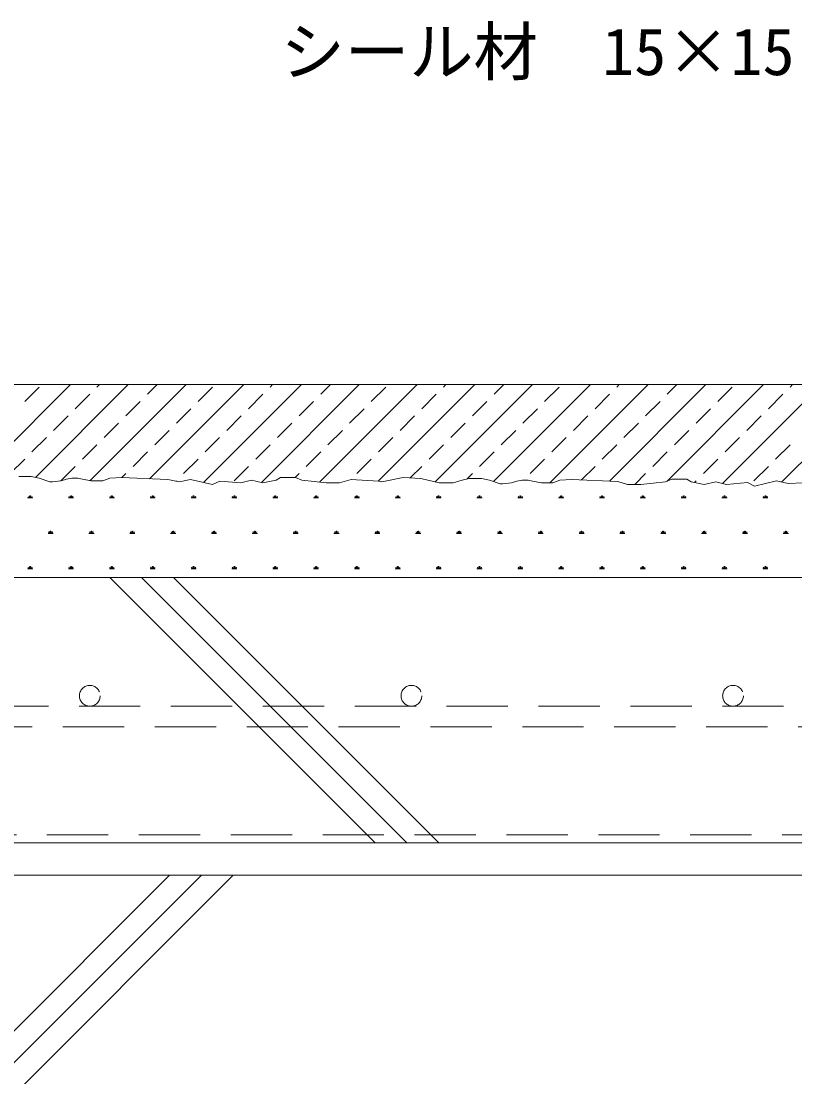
# Model space of a CAD drawing. Units: millimetres, scale not verified. Extents: x -1380 to 1380, y -955 to 955.
# Drawn here: x -437.8 to -197.2, y -532.1 to -203.9 of the extents above; entities that cross this region are included whole.
import ezdxf
from ezdxf.enums import TextEntityAlignment as Align

# ---------------------------------------------------------------- set-up
doc = ezdxf.new("R2010")
doc.units = ezdxf.units.MM
doc.header["$LTSCALE"] = 3
doc.linetypes.add('USER1', pattern=[9.525, 6.35, -3.175])
for name, color, linetype, lineweight in [('0-1_HATCH', 9, 'Continuous', 18), ('0-2_KUTAI', 3, 'Continuous', 18), ('0-3_BOUSUI', 1, 'Continuous', 18), ('0-4_MOJI', 7, 'Continuous', 18), ('0-5_TENSEN', 4, 'USER1', 18), ('0-6_BUHIN', 7, 'Continuous', 9)]:
    doc.layers.add(name, color=color, linetype=linetype, lineweight=lineweight)
doc.styles.add('ＭＳ ゴシック', font='')
doc.styles.get('ＭＳ ゴシック').set_extended_font_data('MS Gothic')

msp = doc.modelspace()

# ---------------------------------------------------------------- linework, layer by layer
at = {"layer": '0-1_HATCH'}
for p, q in [((-422.445, -316.847), (-451.527, -345.929)), ((-432.191, -317.612), (-436.681, -322.102)), ((-404.484, -316.847), (-433.367, -345.729)), ((-386.524, -316.847), (-416.411, -346.734)), ((-413.465, -316.847), (-414.23, -317.612)), ((-395.504, -316.847), (-398.515, -319.857)), ((-368.563, -316.847), (-397.85, -346.133)), ((-378.309, -317.612), (-382.799, -322.102)), ((-350.603, -316.847), (-381.047, -347.291)), ((-332.642, -316.847), (-363.1, -347.304)), ((-359.583, -316.847), (-360.349, -317.612)), ((-314.682, -316.847), (-345.021, -347.186)), ((-341.623, -316.847), (-344.633, -319.857)), ((-324.428, -317.612), (-328.918, -322.102)), ((-296.721, -316.847), (-326.74, -346.865)), ((-278.761, -316.847), (-309.035, -347.121)), ((-305.702, -316.847), (-306.467, -317.612)), ((-260.8, -316.847), (-290.954, -347)), ((-287.741, -316.847), (-290.752, -319.857)), ((-270.546, -317.612), (-275.036, -322.102)), ((-242.84, -316.847), (-273.408, -347.415)), ((-224.879, -316.847), (-254.889, -346.856)), ((-251.82, -316.847), (-252.586, -317.612)), ((-206.919, -316.847), (-236.934, -346.862)), ((-233.859, -316.847), (-236.87, -319.857)), ((-216.665, -317.612), (-221.155, -322.102)), ((-188.958, -316.847), (-219.707, -347.596)), ((-170.998, -316.847), (-201.313, -347.162)), ((-197.938, -316.847), (-198.704, -317.612)), ((-416.475, -319.857), (-420.965, -324.348)), ((-362.594, -319.857), (-367.084, -324.348)), ((-308.712, -319.857), (-313.202, -324.348)), ((-254.831, -319.857), (-259.321, -324.348)), ((-200.949, -319.857), (-205.439, -324.348)), ((-400.76, -322.102), (-405.25, -326.593)), ((-385.044, -324.348), (-389.534, -328.838)), ((-346.878, -322.102), (-351.368, -326.593)), ((-331.163, -324.348), (-335.653, -328.838)), ((-292.997, -322.102), (-297.487, -326.593)), ((-277.281, -324.348), (-281.771, -328.838)), ((-239.115, -322.102), (-243.605, -326.593)), ((-223.4, -324.348), (-227.89, -328.838)), ((-423.21, -326.593), (-427.701, -331.083)), ((-369.329, -326.593), (-373.819, -331.083)), ((-315.447, -326.593), (-319.937, -331.083)), ((-261.566, -326.593), (-266.056, -331.083)), ((-207.684, -326.593), (-212.174, -331.083)), ((-407.495, -328.838), (-411.985, -333.328)), ((-391.78, -331.083), (-396.27, -335.573)), ((-353.613, -328.838), (-358.104, -333.328)), ((-337.898, -331.083), (-342.388, -335.573)), ((-299.732, -328.838), (-304.222, -333.328)), ((-284.016, -331.083), (-288.507, -335.573)), ((-245.85, -328.838), (-250.34, -333.328)), ((-230.135, -331.083), (-234.625, -335.573)), ((-429.946, -333.328), (-434.436, -337.818)), ((-376.064, -333.328), (-380.554, -337.818)), ((-322.183, -333.328), (-326.673, -337.818)), ((-268.301, -333.328), (-272.791, -337.818)), ((-214.419, -333.328), (-218.91, -337.818)), ((-414.23, -335.573), (-418.72, -340.063)), ((-398.515, -337.818), (-403.005, -342.308)), ((-360.349, -335.573), (-364.839, -340.063)), ((-344.633, -337.818), (-349.123, -342.308)), ((-306.467, -335.573), (-310.957, -340.063)), ((-290.752, -337.818), (-295.242, -342.308)), ((-252.586, -335.573), (-257.076, -340.063)), ((-236.87, -337.818), (-241.36, -342.308)), ((-198.704, -335.573), (-203.194, -340.063)), ((-436.681, -340.063), (-441.171, -344.553)), ((-382.799, -340.063), (-387.289, -344.553)), ((-328.918, -340.063), (-333.408, -344.553)), ((-275.036, -340.063), (-279.526, -344.553)), ((-221.155, -340.063), (-225.645, -344.553)), ((-420.965, -342.308), (-425.455, -346.798)), ((-405.25, -344.553), (-406.471, -345.774)), ((-367.084, -342.308), (-371.574, -346.798)), ((-351.368, -344.553), (-352.587, -345.772)), ((-313.202, -342.308), (-316.779, -345.884)), ((-297.487, -344.553), (-299.145, -346.211)), ((-259.321, -342.308), (-263.51, -346.497)), ((-243.605, -344.553), (-246.946, -347.894)), ((-205.439, -342.308), (-209.929, -346.798)), ((-389.534, -346.798), (-389.66, -346.924)), ((-227.89, -346.798), (-228.383, -347.291)), ((-435.769, -352.108), (-434.181, -352.108)), ((-435.374, -352.107), (-435.628, -351.667)), ((-435.174, -352.102), (-435.174, -351.467)), ((-434.975, -352.102), (-434.975, -351.308)), ((-434.777, -352.102), (-434.777, -351.467)), ((-434.579, -352.106), (-434.325, -351.666)), ((-423.069, -352.108), (-421.481, -352.108)), ((-422.674, -352.107), (-422.928, -351.667)), ((-422.474, -352.102), (-422.474, -351.467)), ((-422.275, -352.102), (-422.275, -351.308)), ((-422.077, -352.102), (-422.077, -351.467)), ((-421.879, -352.106), (-421.625, -351.666)), ((-410.369, -352.108), (-408.781, -352.108)), ((-409.974, -352.107), (-410.228, -351.667)), ((-409.774, -352.102), (-409.774, -351.467)), ((-409.575, -352.102), (-409.575, -351.308)), ((-409.377, -352.102), (-409.377, -351.467)), ((-409.179, -352.106), (-408.925, -351.666)), ((-397.669, -352.108), (-396.081, -352.108)), ((-397.274, -352.107), (-397.528, -351.667)), ((-397.074, -352.102), (-397.074, -351.467)), ((-396.875, -352.102), (-396.875, -351.308)), ((-396.677, -352.102), (-396.677, -351.467)), ((-396.479, -352.106), (-396.225, -351.666)), ((-384.969, -352.108), (-383.381, -352.108)), ((-384.574, -352.107), (-384.828, -351.667)), ((-384.374, -352.102), (-384.374, -351.467)), ((-384.175, -352.102), (-384.175, -351.308)), ((-383.977, -352.102), (-383.977, -351.467)), ((-383.779, -352.106), (-383.525, -351.666)), ((-372.269, -352.108), (-370.681, -352.108)), ((-371.874, -352.107), (-372.128, -351.667)), ((-371.674, -352.102), (-371.674, -351.467)), ((-371.475, -352.102), (-371.475, -351.308)), ((-371.277, -352.102), (-371.277, -351.467)), ((-371.079, -352.106), (-370.825, -351.666)), ((-359.569, -352.108), (-357.981, -352.108)), ((-359.174, -352.107), (-359.428, -351.668)), ((-358.974, -352.102), (-358.974, -351.467)), ((-358.775, -352.102), (-358.775, -351.308)), ((-358.577, -352.102), (-358.577, -351.467)), ((-358.379, -352.106), (-358.125, -351.666)), ((-346.869, -352.108), (-345.281, -352.108)), ((-346.474, -352.107), (-346.728, -351.668)), ((-346.274, -352.102), (-346.274, -351.467)), ((-346.075, -352.102), (-346.075, -351.308)), ((-345.877, -352.102), (-345.877, -351.467)), ((-345.679, -352.106), (-345.425, -351.666)), ((-334.169, -352.108), (-332.581, -352.108)), ((-333.774, -352.107), (-334.028, -351.668)), ((-333.574, -352.102), (-333.574, -351.467)), ((-333.375, -352.102), (-333.375, -351.308)), ((-333.177, -352.102), (-333.177, -351.467)), ((-332.979, -352.106), (-332.725, -351.666)), ((-321.469, -352.108), (-319.881, -352.108)), ((-321.074, -352.107), (-321.328, -351.668)), ((-320.874, -352.102), (-320.874, -351.467)), ((-320.675, -352.102), (-320.675, -351.308)), ((-320.477, -352.102), (-320.477, -351.467)), ((-320.279, -352.106), (-320.025, -351.666)), ((-308.769, -352.108), (-307.181, -352.108)), ((-308.374, -352.107), (-308.628, -351.668)), ((-308.174, -352.102), (-308.174, -351.467)), ((-307.975, -352.102), (-307.975, -351.308)), ((-307.777, -352.102), (-307.777, -351.467)), ((-307.579, -352.106), (-307.325, -351.666)), ((-296.069, -352.108), (-294.481, -352.108)), ((-295.674, -352.108), (-295.928, -351.668)), ((-295.474, -352.102), (-295.474, -351.467)), ((-295.275, -352.102), (-295.275, -351.308)), ((-295.077, -352.102), (-295.077, -351.467)), ((-294.879, -352.105), (-294.625, -351.666)), ((-283.369, -352.108), (-281.781, -352.108)), ((-282.974, -352.108), (-283.228, -351.668)), ((-282.774, -352.102), (-282.774, -351.467)), ((-282.575, -352.102), (-282.575, -351.308)), ((-282.377, -352.102), (-282.377, -351.467)), ((-282.179, -352.105), (-281.925, -351.666)), ((-270.669, -352.108), (-269.081, -352.108)), ((-270.274, -352.108), (-270.528, -351.668)), ((-270.074, -352.101), (-270.074, -351.466)), ((-269.875, -352.101), (-269.875, -351.308)), ((-269.677, -352.101), (-269.677, -351.466)), ((-269.479, -352.105), (-269.225, -351.666)), ((-257.969, -352.108), (-256.381, -352.108)), ((-257.574, -352.108), (-257.828, -351.668)), ((-257.374, -352.101), (-257.374, -351.466)), ((-257.175, -352.101), (-257.175, -351.308)), ((-256.977, -352.101), (-256.977, -351.466)), ((-256.779, -352.105), (-256.525, -351.666)), ((-245.269, -352.108), (-243.681, -352.108)), ((-244.874, -352.108), (-245.128, -351.668)), ((-244.674, -352.101), (-244.674, -351.466)), ((-244.475, -352.101), (-244.475, -351.308)), ((-244.277, -352.101), (-244.277, -351.466)), ((-244.079, -352.105), (-243.825, -351.666)), ((-232.569, -352.108), (-230.981, -352.108)), ((-232.174, -352.108), (-232.428, -351.668)), ((-231.974, -352.101), (-231.974, -351.466)), ((-231.775, -352.101), (-231.775, -351.308)), ((-231.577, -352.101), (-231.577, -351.466)), ((-231.379, -352.105), (-231.125, -351.666)), ((-219.869, -352.108), (-218.281, -352.108)), ((-219.474, -352.108), (-219.728, -351.668)), ((-219.274, -352.101), (-219.274, -351.466)), ((-219.075, -352.101), (-219.075, -351.308)), ((-218.877, -352.101), (-218.877, -351.466)), ((-218.679, -352.105), (-218.425, -351.665)), ((-207.169, -352.108), (-205.581, -352.108)), ((-206.774, -352.108), (-207.028, -351.668)), ((-206.574, -352.101), (-206.574, -351.466)), ((-206.375, -352.101), (-206.375, -351.307)), ((-206.177, -352.101), (-206.177, -351.466)), ((-205.979, -352.105), (-205.725, -351.665)), ((-429.419, -363.106), (-427.831, -363.106)), ((-429.024, -363.106), (-429.278, -362.666)), ((-428.824, -363.101), (-428.824, -362.466)), ((-428.625, -363.101), (-428.625, -362.307)), ((-428.427, -363.101), (-428.427, -362.466)), ((-428.229, -363.104), (-427.975, -362.664)), ((-416.719, -363.106), (-415.131, -363.106)), ((-416.324, -363.106), (-416.578, -362.666)), ((-416.124, -363.101), (-416.124, -362.466)), ((-415.925, -363.101), (-415.925, -362.307)), ((-415.727, -363.101), (-415.727, -362.466)), ((-415.529, -363.104), (-415.275, -362.664)), ((-404.019, -363.106), (-402.431, -363.106)), ((-403.624, -363.106), (-403.878, -362.666)), ((-403.424, -363.101), (-403.424, -362.466)), ((-403.225, -363.101), (-403.225, -362.307)), ((-403.027, -363.101), (-403.027, -362.466)), ((-402.829, -363.104), (-402.575, -362.664)), ((-391.319, -363.106), (-389.731, -363.106)), ((-390.924, -363.106), (-391.178, -362.666)), ((-390.724, -363.1), (-390.724, -362.465)), ((-390.525, -363.1), (-390.525, -362.307)), ((-390.327, -363.1), (-390.327, -362.465)), ((-390.129, -363.104), (-389.875, -362.664)), ((-378.619, -363.106), (-377.031, -363.106)), ((-378.224, -363.106), (-378.478, -362.666)), ((-378.024, -363.1), (-378.024, -362.465)), ((-377.825, -363.1), (-377.825, -362.307)), ((-377.627, -363.1), (-377.627, -362.465)), ((-377.429, -363.104), (-377.175, -362.664)), ((-365.919, -363.106), (-364.331, -363.106)), ((-365.524, -363.106), (-365.778, -362.666)), ((-365.324, -363.1), (-365.324, -362.465)), ((-365.125, -363.1), (-365.125, -362.307)), ((-364.927, -363.1), (-364.927, -362.465)), ((-364.729, -363.104), (-364.475, -362.664)), ((-353.219, -363.106), (-351.631, -363.106)), ((-352.824, -363.106), (-353.078, -362.666)), ((-352.624, -363.1), (-352.624, -362.465)), ((-352.425, -363.1), (-352.425, -362.307)), ((-352.227, -363.1), (-352.227, -362.465)), ((-352.029, -363.104), (-351.775, -362.664)), ((-340.519, -363.106), (-338.931, -363.106)), ((-340.124, -363.106), (-340.378, -362.666)), ((-339.924, -363.1), (-339.924, -362.465)), ((-339.725, -363.1), (-339.725, -362.307)), ((-339.527, -363.1), (-339.527, -362.465)), ((-339.329, -363.104), (-339.075, -362.664)), ((-327.819, -363.106), (-326.231, -363.106)), ((-327.424, -363.106), (-327.678, -362.666)), ((-327.224, -363.1), (-327.224, -362.465)), ((-327.025, -363.1), (-327.025, -362.306)), ((-326.827, -363.1), (-326.827, -362.465)), ((-326.629, -363.104), (-326.375, -362.664)), ((-315.119, -363.106), (-313.531, -363.106)), ((-314.724, -363.106), (-314.978, -362.666)), ((-314.524, -363.1), (-314.524, -362.465)), ((-314.325, -363.1), (-314.325, -362.306)), ((-314.127, -363.1), (-314.127, -362.465)), ((-313.929, -363.104), (-313.675, -362.664)), ((-302.419, -363.106), (-300.831, -363.106)), ((-302.024, -363.106), (-302.278, -362.666)), ((-301.824, -363.1), (-301.824, -362.465)), ((-301.625, -363.1), (-301.625, -362.306)), ((-301.427, -363.1), (-301.427, -362.465)), ((-301.229, -363.104), (-300.975, -362.664)), ((-289.719, -363.106), (-288.131, -363.106)), ((-289.324, -363.106), (-289.578, -362.666)), ((-289.124, -363.1), (-289.124, -362.465)), ((-288.925, -363.1), (-288.925, -362.306)), ((-288.727, -363.1), (-288.727, -362.465)), ((-288.529, -363.104), (-288.275, -362.664)), ((-277.019, -363.106), (-275.431, -363.106)), ((-276.624, -363.106), (-276.878, -362.666)), ((-276.424, -363.1), (-276.424, -362.465)), ((-276.225, -363.1), (-276.225, -362.306)), ((-276.027, -363.1), (-276.027, -362.465)), ((-275.829, -363.104), (-275.575, -362.664)), ((-264.319, -363.106), (-262.731, -363.106)), ((-263.924, -363.106), (-264.178, -362.666)), ((-263.724, -363.1), (-263.724, -362.465)), ((-263.525, -363.1), (-263.525, -362.306)), ((-263.327, -363.1), (-263.327, -362.465)), ((-263.129, -363.104), (-262.875, -362.664)), ((-251.619, -363.106), (-250.031, -363.106)), ((-251.224, -363.106), (-251.478, -362.666)), ((-251.024, -363.1), (-251.024, -362.465)), ((-250.825, -363.1), (-250.825, -362.306)), ((-250.627, -363.1), (-250.627, -362.465)), ((-250.429, -363.104), (-250.175, -362.664)), ((-238.919, -363.106), (-237.331, -363.106)), ((-238.524, -363.106), (-238.778, -362.666)), ((-238.324, -363.1), (-238.324, -362.465)), ((-238.125, -363.1), (-238.125, -362.306)), ((-237.927, -363.1), (-237.927, -362.465)), ((-237.729, -363.104), (-237.475, -362.664)), ((-226.219, -363.106), (-224.631, -363.106)), ((-225.824, -363.106), (-226.078, -362.666)), ((-225.624, -363.1), (-225.624, -362.465)), ((-225.425, -363.1), (-225.425, -362.306)), ((-225.227, -363.1), (-225.227, -362.465)), ((-225.029, -363.104), (-224.775, -362.664)), ((-213.519, -363.106), (-211.931, -363.106)), ((-213.124, -363.106), (-213.378, -362.666)), ((-212.924, -363.1), (-212.924, -362.465)), ((-212.725, -363.1), (-212.725, -362.306)), ((-212.527, -363.1), (-212.527, -362.465)), ((-212.329, -363.104), (-212.075, -362.664)), ((-200.819, -363.106), (-199.231, -363.106)), ((-200.424, -363.106), (-200.678, -362.666)), ((-200.224, -363.1), (-200.224, -362.465)), ((-200.025, -363.1), (-200.025, -362.306)), ((-199.827, -363.1), (-199.827, -362.465)), ((-199.629, -363.104), (-199.375, -362.664)), ((-435.769, -374.105), (-434.181, -374.105)), ((-435.374, -374.104), (-435.628, -373.664)), ((-435.174, -374.099), (-435.174, -373.464)), ((-434.975, -374.099), (-434.975, -373.305)), ((-434.777, -374.099), (-434.777, -373.464)), ((-434.579, -374.103), (-434.325, -373.663)), ((-423.069, -374.105), (-421.481, -374.105)), ((-422.674, -374.104), (-422.928, -373.664)), ((-422.474, -374.099), (-422.474, -373.464)), ((-422.275, -374.099), (-422.275, -373.305)), ((-422.077, -374.099), (-422.077, -373.464)), ((-421.879, -374.103), (-421.625, -373.663)), ((-410.369, -374.105), (-408.781, -374.105)), ((-409.974, -374.104), (-410.228, -373.664)), ((-409.774, -374.099), (-409.774, -373.464)), ((-409.575, -374.099), (-409.575, -373.305)), ((-409.377, -374.099), (-409.377, -373.464)), ((-409.179, -374.103), (-408.925, -373.663)), ((-397.669, -374.105), (-396.081, -374.105)), ((-397.274, -374.104), (-397.528, -373.665)), ((-397.074, -374.099), (-397.074, -373.464)), ((-396.875, -374.099), (-396.875, -373.305)), ((-396.677, -374.099), (-396.677, -373.464)), ((-396.479, -374.103), (-396.225, -373.663)), ((-384.969, -374.105), (-383.381, -374.105)), ((-384.574, -374.104), (-384.828, -373.665)), ((-384.374, -374.099), (-384.374, -373.464)), ((-384.175, -374.099), (-384.175, -373.305)), ((-383.977, -374.099), (-383.977, -373.464)), ((-383.779, -374.103), (-383.525, -373.663)), ((-372.269, -374.105), (-370.681, -374.105)), ((-371.874, -374.104), (-372.128, -373.665)), ((-371.674, -374.099), (-371.674, -373.464)), ((-371.475, -374.099), (-371.475, -373.305)), ((-371.277, -374.099), (-371.277, -373.464)), ((-371.079, -374.103), (-370.825, -373.663)), ((-359.569, -374.105), (-357.981, -374.105)), ((-359.174, -374.104), (-359.428, -373.665)), ((-358.974, -374.099), (-358.974, -373.464)), ((-358.775, -374.099), (-358.775, -373.305)), ((-358.577, -374.099), (-358.577, -373.464)), ((-358.379, -374.103), (-358.125, -373.663)), ((-346.869, -374.105), (-345.281, -374.105)), ((-346.474, -374.104), (-346.728, -373.665)), ((-346.274, -374.099), (-346.274, -373.464)), ((-346.075, -374.099), (-346.075, -373.305)), ((-345.877, -374.099), (-345.877, -373.464)), ((-345.679, -374.103), (-345.425, -373.663)), ((-334.169, -374.105), (-332.581, -374.105)), ((-333.774, -374.105), (-334.028, -373.665)), ((-333.574, -374.099), (-333.574, -373.464)), ((-333.375, -374.099), (-333.375, -373.305)), ((-333.177, -374.099), (-333.177, -373.464)), ((-332.979, -374.103), (-332.725, -373.663)), ((-321.469, -374.105), (-319.881, -374.105)), ((-321.074, -374.105), (-321.328, -373.665)), ((-320.874, -374.099), (-320.874, -373.464)), ((-320.675, -374.099), (-320.675, -373.305)), ((-320.477, -374.099), (-320.477, -373.464)), ((-320.279, -374.103), (-320.025, -373.663)), ((-308.769, -374.105), (-307.181, -374.105)), ((-308.374, -374.105), (-308.628, -373.665)), ((-308.174, -374.099), (-308.174, -373.464)), ((-307.975, -374.099), (-307.975, -373.305)), ((-307.777, -374.099), (-307.777, -373.464)), ((-307.579, -374.103), (-307.325, -373.663)), ((-296.069, -374.105), (-294.481, -374.105)), ((-295.674, -374.105), (-295.928, -373.665)), ((-295.474, -374.099), (-295.474, -373.464)), ((-295.275, -374.099), (-295.275, -373.305)), ((-295.077, -374.099), (-295.077, -373.464)), ((-294.879, -374.103), (-294.625, -373.663)), ((-283.369, -374.105), (-281.781, -374.105)), ((-282.974, -374.105), (-283.228, -373.665)), ((-282.774, -374.099), (-282.774, -373.464)), ((-282.575, -374.099), (-282.575, -373.305)), ((-282.377, -374.099), (-282.377, -373.464)), ((-282.179, -374.103), (-281.925, -373.663)), ((-270.669, -374.105), (-269.081, -374.105)), ((-270.274, -374.105), (-270.528, -373.665)), ((-270.074, -374.099), (-270.074, -373.464)), ((-269.875, -374.099), (-269.875, -373.305)), ((-269.677, -374.099), (-269.677, -373.464)), ((-269.479, -374.103), (-269.225, -373.663)), ((-257.969, -374.105), (-256.381, -374.105)), ((-257.574, -374.105), (-257.828, -373.665)), ((-257.374, -374.098), (-257.374, -373.463)), ((-257.175, -374.098), (-257.175, -373.305)), ((-256.977, -374.098), (-256.977, -373.463)), ((-256.779, -374.102), (-256.525, -373.663)), ((-245.269, -374.105), (-243.681, -374.105)), ((-244.874, -374.105), (-245.128, -373.665)), ((-244.674, -374.098), (-244.674, -373.463)), ((-244.475, -374.098), (-244.475, -373.305)), ((-244.277, -374.098), (-244.277, -373.463)), ((-244.079, -374.102), (-243.825, -373.663)), ((-232.569, -374.105), (-230.981, -374.105)), ((-232.174, -374.105), (-232.428, -373.665)), ((-231.974, -374.098), (-231.974, -373.463)), ((-231.775, -374.098), (-231.775, -373.305)), ((-231.577, -374.098), (-231.577, -373.463)), ((-231.379, -374.102), (-231.125, -373.663)), ((-219.869, -374.105), (-218.281, -374.105)), ((-219.474, -374.105), (-219.728, -373.665)), ((-219.274, -374.098), (-219.274, -373.463)), ((-219.075, -374.098), (-219.075, -373.305)), ((-218.877, -374.098), (-218.877, -373.463)), ((-218.679, -374.102), (-218.425, -373.663)), ((-207.169, -374.105), (-205.581, -374.105)), ((-206.774, -374.105), (-207.028, -373.665)), ((-206.574, -374.098), (-206.574, -373.463)), ((-206.375, -374.098), (-206.375, -373.305)), ((-206.177, -374.098), (-206.177, -373.463)), ((-205.979, -374.102), (-205.725, -373.663)), ((-327.756, -459.347), (-410.256, -376.847)), ((-317.857, -459.347), (-400.357, -376.847)), ((-307.957, -459.347), (-390.457, -376.847)), ((-540.149, -617.863), (-391.632, -469.347)), ((-530.249, -617.863), (-381.733, -469.347)), ((-520.35, -617.863), (-371.833, -469.347))]:
    msp.add_line(p, q, dxfattribs=at)
at = {"layer": '0-2_KUTAI'}
for p, q in [((-38.557, -316.847), (-676.957, -316.847)), ((-249.212, -347.894), (-252.227, -346.967)), ((-245.101, -347.894), (-249.212, -347.894)), ((-237.426, -347.073), (-245.101, -347.894)), ((-235.507, -346.251), (-237.426, -347.073)), ((-230.847, -346.251), (-235.507, -346.251)), ((-229.477, -347.073), (-230.847, -346.251)), ((-225.365, -347.894), (-229.477, -347.073)), ((-221.802, -347.073), (-225.365, -347.894)), ((-218.513, -347.894), (-221.802, -347.073)), ((-211.934, -347.346), (-218.513, -347.894)), ((-209.742, -348.442), (-211.934, -347.346)), ((-202.889, -346.799), (-209.742, -348.442)), ((-199.326, -347.62), (-202.889, -346.799)), ((-180.759, -346.847), (-199.326, -347.62)), ((-53.557, -376.847), (-676.957, -376.847)), ((15.443, -469.347), (-676.957, -469.347))]:
    msp.add_line(p, q, dxfattribs=at)
for points in [[(-438.481, -345.446), (-434.644, -345.446), (-432.177, -345.993), (-428.888, -347.089), (-428.065, -347.089), (-425.324, -346.815), (-423.68, -346.267), (-422.035, -345.993), (-420.116, -345.993), (-418.746, -346.267), (-416.005, -346.815), (-414.634, -346.815), (-412.441, -346.815), (-411.071, -346.267), (-410.249, -345.993), (-406.625, -345.768), (-392.227, -346.367)], [(-392.227, -346.367), (-388.661, -347.141), (-385.097, -346.319), (-378.245, -347.963), (-376.052, -346.867), (-369.473, -347.415), (-366.184, -346.593), (-362.621, -347.415), (-358.509, -346.593), (-357.139, -345.772), (-352.479, -345.772), (-350.56, -346.593), (-342.886, -347.415), (-338.774, -347.415), (-335.211, -346.319), (-326.714, -346.867), (-325.617, -347.141), (-319.039, -345.772), (-313.557, -346.045), (-307.801, -347.415), (-303.415, -347.415), (-300.674, -346.593), (-298.481, -346.045), (-294.644, -346.045), (-292.177, -346.593), (-288.888, -347.689), (-288.065, -347.689), (-285.324, -347.415), (-283.68, -346.867), (-282.035, -346.593), (-280.116, -346.593), (-278.746, -346.867), (-276.005, -347.415), (-274.634, -347.415), (-272.441, -347.415), (-271.071, -346.867), (-270.249, -346.593), (-266.625, -346.367), (-252.227, -346.967)]]:
    msp.add_lwpolyline(points, dxfattribs=at)
at = {"layer": '0-3_BOUSUI'}
msp.add_line((-38.196, -459.347), (-676.957, -459.347), dxfattribs=at)
at = {"layer": '0-5_TENSEN'}
msp.add_lwpolyline([(-676.957, -416.847), (-91.439, -416.847), (-91.439, -423.309), (-676.957, -423.309)], dxfattribs=at)
for centre in [(-416.439, -413.616), (-316.439, -413.616), (-216.439, -413.616)]:
    msp.add_circle(centre, 3.231, dxfattribs=at)
at = {"layer": '0-6_BUHIN', "linetype": 'USER1'}
msp.add_line((-39.232, -456.847), (-676.957, -456.847), dxfattribs=at)

# ---------------------------------------------------------------- texts
at = {"layer": '0-4_MOJI', "style": 'ＭＳ ゴシック'}
msp.add_text('シール材\u300015×15', height=14.66, dxfattribs=at).set_placement((-357.113, -225.051), align=Align.BOTTOM_LEFT)

doc.saveas('drawing.dxf')
